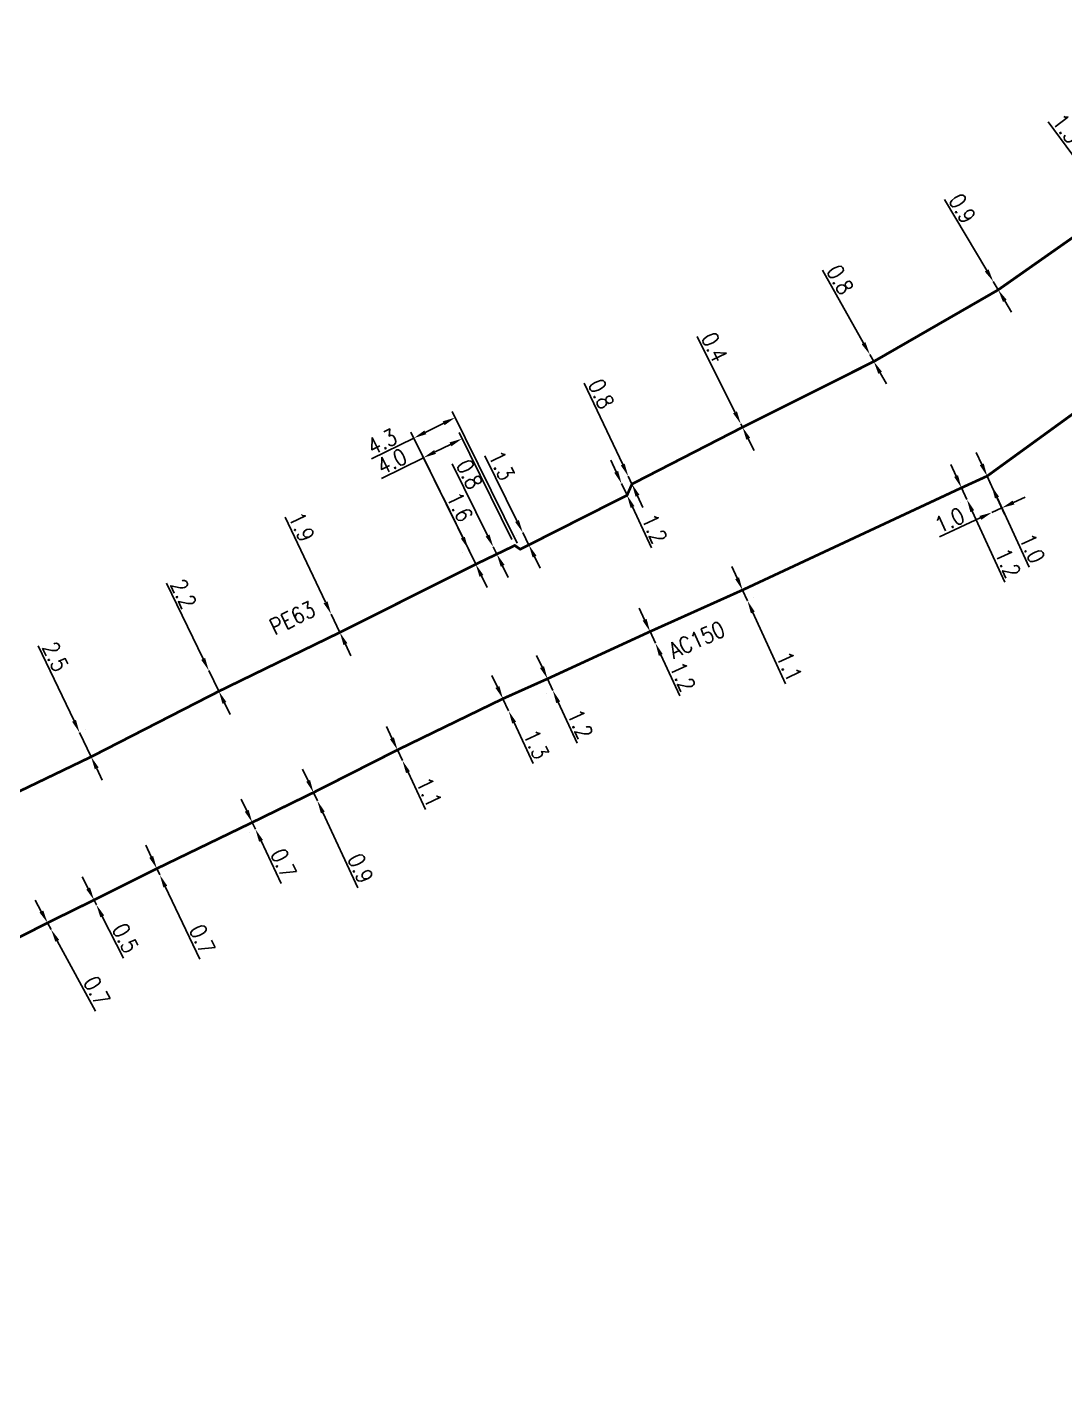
# Model space of a CAD drawing. Header units: millimetres. Extents: x 160996 to 162003, y 120996 to 122000.
# Drawn here: x 161538.6 to 161635.1, y 121454.3 to 121580.3 of the extents above; entities that cross this region are included whole.
import ezdxf

# ---------------------------------------------------------------- set-up
doc = ezdxf.new("R2010")
doc.units = ezdxf.units.MM
doc.header["$PDMODE"] = 34
doc.linetypes.add('L_100_AP', pattern=[14, 10, -1.5, 1, -1.5])
doc.linetypes.add('L_100_PE', pattern=[14, 10, -1.5, 1, -1.5])
doc.layers.get('Defpoints').update_dxf_attribs({"linetype": 'CONTINUOUS'})
doc.layers.add('L_140', color=3, linetype='CONTINUOUS')
doc.styles.get("Standard").update_dxf_attribs({"font": 'romans.shx', "width": 0.85})
doc.dimstyles.get("Standard").update_dxf_attribs({"dimtxt": 1.5, "dimasz": 1.2, "dimexe": 0.625, "dimexo": 0.625, "dimgap": 0.25, "dimtad": 1, "dimdec": 1, "dimzin": 0, "dimdsep": 46, "dimtxsty": 'Standard', "dimcen": -0.5, "dimadec": 0, "dimazin": 0, "dimtfac": 1, "dimtdec": 1, "dimtmove": 0, "dimatfit": 3, "dimfxl": 0, "dimtolj": 1, "dimtzin": 0, "dimarcsym": 0})

# ---------------------------------------------------------------- blocks, each defined once
blk = doc.blocks.new('*D910')
at = {"layer": 'Defpoints', "color": 0, "linetype": 'Continuous', "transparency": 16777216}
for p in [(161638.81, 121564.36), (161638.81, 121564.36), (161639.58, 121563.32)]:
    blk.add_point(p, dxfattribs=at)
at = {"layer": 'L_140', "color": 0, "linetype": 'Continuous', "lineweight": -2, "transparency": 16777216}
for p, q in [((161638.09, 121565.33), (161633.56, 121571.44)), ((161639.58, 121563.32), (161638.81, 121564.36)), ((161640.29, 121562.36), (161641.01, 121561.39))]:
    blk.add_line(p, q, dxfattribs=at)
at = {"layer": 'L_140', "color": 0, "linetype": 'Continuous', "transparency": 16777216}
for points in [[(161638.25, 121565.45), (161637.93, 121565.21), (161638.81, 121564.36)], [(161640.45, 121562.47), (161640.13, 121562.24), (161639.58, 121563.32)]]:
    blk.add_solid(points, dxfattribs=at)
at = {"layer": 'L_140', "color": 0, "linetype": 'Continuous', "transparency": 16777216, "insert": (161635.26, 121570.83), "char_height": 1.5, "attachment_point": 5, "rotation": 306.5491}
blk.add_mtext('\\A1;1.3', dxfattribs=at)
blk = doc.blocks.new('*D911')
at = {"layer": 'Defpoints', "color": 0, "linetype": 'Continuous', "transparency": 16777216}
for p in [(161628.46, 121556.61), (161628.46, 121556.61), (161628.92, 121555.84)]:
    blk.add_point(p, dxfattribs=at)
at = {"layer": 'L_140', "color": 0, "linetype": 'Continuous', "lineweight": -2, "transparency": 16777216}
for p, q in [((161627.85, 121557.65), (161623.93, 121564.23)), ((161628.92, 121555.84), (161628.46, 121556.61)), ((161629.53, 121554.81), (161630.15, 121553.78))]:
    blk.add_line(p, q, dxfattribs=at)
at = {"layer": 'L_140', "color": 0, "linetype": 'Continuous', "transparency": 16777216}
for points in [[(161628.02, 121557.75), (161627.67, 121557.54), (161628.46, 121556.61)], [(161629.71, 121554.91), (161629.36, 121554.71), (161628.92, 121555.84)]]:
    blk.add_solid(points, dxfattribs=at)
at = {"layer": 'L_140', "color": 0, "linetype": 'Continuous', "transparency": 16777216, "insert": (161625.58, 121563.4), "char_height": 1.5, "attachment_point": 5, "rotation": 300.7564}
blk.add_mtext('\\A1;0.9', dxfattribs=at)
blk = doc.blocks.new('*D912')
at = {"layer": 'Defpoints', "color": 0, "linetype": 'Continuous', "transparency": 16777216}
for p in [(161616.98, 121549.83), (161616.98, 121549.83), (161617.35, 121549.18)]:
    blk.add_point(p, dxfattribs=at)
at = {"layer": 'L_140', "color": 0, "linetype": 'Continuous', "lineweight": -2, "transparency": 16777216}
for p, q in [((161616.39, 121550.88), (161612.57, 121557.68)), ((161617.35, 121549.18), (161616.98, 121549.83)), ((161617.93, 121548.13), (161618.52, 121547.09))]:
    blk.add_line(p, q, dxfattribs=at)
at = {"layer": 'L_140', "color": 0, "linetype": 'Continuous', "transparency": 16777216}
for points in [[(161616.57, 121550.98), (161616.22, 121550.78), (161616.98, 121549.83)], [(161618.11, 121548.23), (161617.76, 121548.04), (161617.35, 121549.18)]]:
    blk.add_solid(points, dxfattribs=at)
at = {"layer": 'L_140', "color": 0, "linetype": 'Continuous', "transparency": 16777216, "insert": (161614.22, 121556.79), "char_height": 1.5, "attachment_point": 5, "rotation": 299.317}
blk.add_mtext('\\A1;0.8', dxfattribs=at)
blk = doc.blocks.new('*D913')
at = {"layer": 'Defpoints', "color": 0, "linetype": 'Continuous', "transparency": 16777216}
for p in [(161604.98, 121543.38), (161604.98, 121543.38), (161605.14, 121543.07)]:
    blk.add_point(p, dxfattribs=at)
at = {"layer": 'L_140', "color": 0, "linetype": 'Continuous', "lineweight": -2, "transparency": 16777216}
for p, q in [((161604.44, 121544.46), (161600.91, 121551.51)), ((161605.14, 121543.07), (161604.98, 121543.38)), ((161605.67, 121542), (161606.21, 121540.92))]:
    blk.add_line(p, q, dxfattribs=at)
at = {"layer": 'L_140', "color": 0, "linetype": 'Continuous', "transparency": 16777216}
for points in [[(161604.62, 121544.55), (161604.26, 121544.37), (161604.98, 121543.38)], [(161605.85, 121542.09), (161605.49, 121541.91), (161605.14, 121543.07)]]:
    blk.add_solid(points, dxfattribs=at)
at = {"layer": 'L_140', "color": 0, "linetype": 'Continuous', "transparency": 16777216, "insert": (161602.53, 121550.51), "char_height": 1.5, "attachment_point": 5, "rotation": 296.5949}
blk.add_mtext('\\A1;0.4', dxfattribs=at)
blk = doc.blocks.new('*D914')
at = {"layer": 'Defpoints', "color": 0, "linetype": 'Continuous', "transparency": 16777216}
for p in [(161594.51, 121538.52), (161594.51, 121538.52), (161594.86, 121537.79)]:
    blk.add_point(p, dxfattribs=at)
at = {"layer": 'L_140', "color": 0, "linetype": 'Continuous', "lineweight": -2, "transparency": 16777216}
for p, q in [((161594, 121539.6), (161590.42, 121547.17)), ((161594.86, 121537.79), (161594.51, 121538.52)), ((161595.37, 121536.71), (161595.88, 121535.62))]:
    blk.add_line(p, q, dxfattribs=at)
at = {"layer": 'L_140', "color": 0, "linetype": 'Continuous', "transparency": 16777216}
for points in [[(161594.18, 121539.69), (161593.82, 121539.52), (161594.51, 121538.52)], [(161595.55, 121536.79), (161595.19, 121536.62), (161594.86, 121537.79)]]:
    blk.add_solid(points, dxfattribs=at)
at = {"layer": 'L_140', "color": 0, "linetype": 'Continuous', "transparency": 16777216, "insert": (161592, 121546.17), "char_height": 1.5, "attachment_point": 5, "rotation": 295.331}
blk.add_mtext('\\A1;0.8', dxfattribs=at)
blk = doc.blocks.new('*D915')
at = {"layer": 'Defpoints', "color": 0, "linetype": 'Continuous', "transparency": 16777216}
for p in [(161593.89, 121537.83), (161593.89, 121537.83), (161594.4, 121536.75)]:
    blk.add_point(p, dxfattribs=at)
at = {"layer": 'L_140', "color": 0, "linetype": 'Continuous', "lineweight": -2, "transparency": 16777216}
for p, q in [((161593.39, 121538.92), (161592.88, 121540.01)), ((161593.89, 121537.83), (161594.4, 121536.75)), ((161594.91, 121535.66), (161596.68, 121531.86))]:
    blk.add_line(p, q, dxfattribs=at)
at = {"layer": 'L_140', "color": 0, "linetype": 'Continuous', "transparency": 16777216}
for points in [[(161593.57, 121539.01), (161593.21, 121538.84), (161593.89, 121537.83)], [(161595.09, 121535.74), (161594.73, 121535.57), (161594.4, 121536.75)]]:
    blk.add_solid(points, dxfattribs=at)
at = {"layer": 'L_140', "color": 0, "linetype": 'Continuous', "transparency": 16777216, "insert": (161596.95, 121533.64), "char_height": 1.5, "attachment_point": 5, "rotation": 294.9628}
blk.add_mtext('\\A1;1.2', dxfattribs=at)
blk = doc.blocks.new('*D916')
at = {"layer": 'Defpoints', "color": 0, "linetype": 'Continuous', "transparency": 16777216}
for p in [(161575.47, 121540.24), (161583.96, 121532.08), (161580.04, 121530.98)]:
    blk.add_point(p, dxfattribs=at)
at = {"layer": 'L_140', "color": 0, "linetype": 'Continuous', "lineweight": -2, "transparency": 16777216}
for p, q in [((161583.68, 121532.64), (161578.78, 121542.57)), ((161577.98, 121541.48), (161576.55, 121540.77)), ((161575.47, 121540.24), (161571.55, 121538.3)), ((161579.76, 121531.55), (161575.19, 121540.8))]:
    blk.add_line(p, q, dxfattribs=at)
at = {"layer": 'L_140', "color": 0, "linetype": 'Continuous', "transparency": 16777216}
for points in [[(161577.89, 121541.66), (161578.07, 121541.3), (161579.06, 121542.01)], [(161576.46, 121540.95), (161576.63, 121540.59), (161575.47, 121540.24)]]:
    blk.add_solid(points, dxfattribs=at)
at = {"layer": 'L_140', "color": 0, "linetype": 'Continuous', "transparency": 16777216, "insert": (161572.53, 121539.9), "char_height": 1.5, "attachment_point": 5, "rotation": 26.2866}
blk.add_mtext('\\A1;4.0', dxfattribs=at)
blk = doc.blocks.new('*D917')
at = {"layer": 'Defpoints', "color": 0, "linetype": 'Continuous', "transparency": 16777216}
for p in [(161581.96, 121531.94), (161581.96, 121531.94), (161583.96, 121532.08)]:
    blk.add_point(p, dxfattribs=at)
at = {"layer": 'L_140', "color": 0, "linetype": 'Continuous', "lineweight": -2, "transparency": 16777216}
for p, q in [((161581.43, 121533.01), (161578.14, 121539.68)), ((161583.4, 121531.81), (161581.74, 121530.99)), ((161582.3, 121531.26), (161581.96, 121531.94)), ((161582.83, 121530.19), (161583.36, 121529.11))]:
    blk.add_line(p, q, dxfattribs=at)
at = {"layer": 'L_140', "color": 0, "linetype": 'Continuous', "transparency": 16777216}
for points in [[(161581.61, 121533.1), (161581.25, 121532.92), (161581.96, 121531.94)], [(161583.01, 121530.28), (161582.65, 121530.1), (161582.3, 121531.26)]]:
    blk.add_solid(points, dxfattribs=at)
at = {"layer": 'L_140', "color": 0, "linetype": 'Continuous', "transparency": 16777216, "insert": (161579.74, 121538.7), "char_height": 1.5, "attachment_point": 5, "rotation": 296.2866}
blk.add_mtext('\\A1;0.8', dxfattribs=at)
blk = doc.blocks.new('*D918')
at = {"layer": 'Defpoints', "color": 0, "linetype": 'Continuous', "transparency": 16777216}
for p in [(161574.57, 121542.06), (161584.47, 121531.73), (161580.04, 121530.98)]:
    blk.add_point(p, dxfattribs=at)
at = {"layer": 'L_140', "color": 0, "linetype": 'Continuous', "lineweight": -2, "transparency": 16777216}
for p, q in [((161584.19, 121532.29), (161578.15, 121544.53)), ((161579.76, 121531.55), (161574.29, 121542.62)), ((161577.35, 121543.44), (161575.64, 121542.59)), ((161574.57, 121542.06), (161570.65, 121540.13))]:
    blk.add_line(p, q, dxfattribs=at)
at = {"layer": 'L_140', "color": 0, "linetype": 'Continuous', "transparency": 16777216}
for points in [[(161577.26, 121543.62), (161577.44, 121543.26), (161578.42, 121543.97)], [(161575.56, 121542.77), (161575.73, 121542.42), (161574.57, 121542.06)]]:
    blk.add_solid(points, dxfattribs=at)
at = {"layer": 'L_140', "color": 0, "linetype": 'Continuous', "transparency": 16777216, "insert": (161571.63, 121541.73), "char_height": 1.5, "attachment_point": 5, "rotation": 26.2866}
blk.add_mtext('\\A1;4.3', dxfattribs=at)
blk = doc.blocks.new('*D919')
at = {"layer": 'Defpoints', "color": 0, "linetype": 'Continuous', "transparency": 16777216}
for p in [(161584.7, 121533.29), (161584.7, 121533.29), (161584.47, 121531.73)]:
    blk.add_point(p, dxfattribs=at)
at = {"layer": 'L_140', "color": 0, "linetype": 'Continuous', "lineweight": -2, "transparency": 16777216}
for p, q in [((161584.16, 121534.36), (161581.17, 121540.42)), ((161584.14, 121533.01), (161584.14, 121533.01)), ((161585.27, 121532.12), (161584.7, 121533.29)), ((161585.03, 121532), (161585.83, 121532.4)), ((161585.8, 121531.05), (161586.33, 121529.97))]:
    blk.add_line(p, q, dxfattribs=at)
at = {"layer": 'L_140', "color": 0, "linetype": 'Continuous', "transparency": 16777216}
for points in [[(161584.34, 121534.45), (161583.99, 121534.27), (161584.7, 121533.29)], [(161585.98, 121531.13), (161585.62, 121530.96), (161585.27, 121532.12)]]:
    blk.add_solid(points, dxfattribs=at)
at = {"layer": 'L_140', "color": 0, "linetype": 'Continuous', "transparency": 16777216, "insert": (161582.73, 121539.52), "char_height": 1.5, "attachment_point": 5, "rotation": 296.2866}
blk.add_mtext('\\A1;1.3', dxfattribs=at)
blk = doc.blocks.new('*D920')
at = {"layer": 'Defpoints', "color": 0, "linetype": 'Continuous', "transparency": 16777216}
for p in [(161579.65, 121531.73), (161579.66, 121531.73), (161580.34, 121530.34)]:
    blk.add_point(p, dxfattribs=at)
at = {"layer": 'L_140', "color": 0, "linetype": 'Continuous', "lineweight": -2, "transparency": 16777216}
for p, q in [((161579.13, 121532.81), (161577.29, 121536.57)), ((161579.1, 121531.46), (161579.09, 121531.45)), ((161580.33, 121530.33), (161579.65, 121531.73)), ((161579.78, 121530.06), (161579.77, 121530.06)), ((161580.86, 121529.26), (161581.38, 121528.18))]:
    blk.add_line(p, q, dxfattribs=at)
at = {"layer": 'L_140', "color": 0, "linetype": 'Continuous', "transparency": 16777216}
for points in [[(161579.31, 121532.89), (161578.95, 121532.72), (161579.65, 121531.73)], [(161581.04, 121529.34), (161580.68, 121529.17), (161580.33, 121530.33)]]:
    blk.add_solid(points, dxfattribs=at)
at = {"layer": 'L_140', "color": 0, "linetype": 'Continuous', "transparency": 16777216, "insert": (161578.85, 121535.67), "char_height": 1.5, "attachment_point": 5, "rotation": 295.9628}
blk.add_mtext('\\A1;1.6', dxfattribs=at)
blk = doc.blocks.new('*D921')
at = {"layer": 'Defpoints', "color": 0, "linetype": 'Continuous', "transparency": 16777216}
for p in [(161566.88, 121525.71), (161566.88, 121525.71), (161567.69, 121524)]:
    blk.add_point(p, dxfattribs=at)
at = {"layer": 'L_140', "color": 0, "linetype": 'Continuous', "lineweight": -2, "transparency": 16777216}
for p, q in [((161566.37, 121526.8), (161562.61, 121534.71)), ((161567.69, 121524), (161566.88, 121525.71)), ((161568.21, 121522.91), (161568.72, 121521.83))]:
    blk.add_line(p, q, dxfattribs=at)
at = {"layer": 'L_140', "color": 0, "linetype": 'Continuous', "transparency": 16777216}
for points in [[(161566.55, 121526.88), (161566.18, 121526.71), (161566.88, 121525.71)], [(161568.39, 121523), (161568.03, 121522.83), (161567.69, 121524)]]:
    blk.add_solid(points, dxfattribs=at)
at = {"layer": 'L_140', "color": 0, "linetype": 'Continuous', "transparency": 16777216, "insert": (161564.14, 121533.81), "char_height": 1.5, "attachment_point": 5, "rotation": 295.3756}
blk.add_mtext('\\A1;1.9', dxfattribs=at)
blk = doc.blocks.new('*D922')
at = {"layer": 'Defpoints', "color": 0, "linetype": 'Continuous', "transparency": 16777216}
for p in [(161555.5, 121520.46), (161555.5, 121520.46), (161556.44, 121518.53)]:
    blk.add_point(p, dxfattribs=at)
at = {"layer": 'L_140', "color": 0, "linetype": 'Continuous', "lineweight": -2, "transparency": 16777216}
for p, q in [((161554.98, 121521.54), (161551.57, 121528.58)), ((161556.44, 121518.53), (161555.5, 121520.46)), ((161556.96, 121517.45), (161557.48, 121516.37))]:
    blk.add_line(p, q, dxfattribs=at)
at = {"layer": 'L_140', "color": 0, "linetype": 'Continuous', "transparency": 16777216}
for points in [[(161555.16, 121521.63), (161554.8, 121521.45), (161555.5, 121520.46)], [(161557.14, 121517.53), (161556.78, 121517.36), (161556.44, 121518.53)]]:
    blk.add_solid(points, dxfattribs=at)
at = {"layer": 'L_140', "color": 0, "linetype": 'Continuous', "transparency": 16777216, "insert": (161553.16, 121527.58), "char_height": 1.5, "attachment_point": 5, "rotation": 295.8337}
blk.add_mtext('\\A1;2.2', dxfattribs=at)
blk = doc.blocks.new('*D923')
at = {"layer": 'Defpoints', "color": 0, "linetype": 'Continuous', "transparency": 16777216}
for p in [(161543.48, 121514.7), (161543.48, 121514.7), (161544.56, 121512.44)]:
    blk.add_point(p, dxfattribs=at)
at = {"layer": 'L_140', "color": 0, "linetype": 'Continuous', "lineweight": -2, "transparency": 16777216}
for p, q in [((161542.97, 121515.78), (161539.65, 121522.74)), ((161544.05, 121514.97), (161544.05, 121514.97)), ((161544.56, 121512.44), (161543.48, 121514.7)), ((161545.12, 121512.71), (161545.12, 121512.71)), ((161545.08, 121511.36), (161545.59, 121510.28))]:
    blk.add_line(p, q, dxfattribs=at)
at = {"layer": 'L_140', "color": 0, "linetype": 'Continuous', "transparency": 16777216}
for points in [[(161543.15, 121515.87), (161542.79, 121515.7), (161543.48, 121514.7)], [(161545.26, 121511.45), (161544.9, 121511.28), (161544.56, 121512.44)]]:
    blk.add_solid(points, dxfattribs=at)
at = {"layer": 'L_140', "color": 0, "linetype": 'Continuous', "transparency": 16777216, "insert": (161541.24, 121521.74), "char_height": 1.5, "attachment_point": 5, "rotation": 295.4951}
blk.add_mtext('\\A1;2.5', dxfattribs=at)
blk = doc.blocks.new('*D942')
at = {"layer": 'Defpoints', "color": 0, "linetype": 'Continuous', "transparency": 16777216}
for p in [(161627.89, 121538.53), (161628.34, 121535.15), (161628.34, 121535.15)]:
    blk.add_point(p, dxfattribs=at)
at = {"layer": 'L_140', "color": 0, "linetype": 'Continuous', "lineweight": -2, "transparency": 16777216}
for p, q in [((161628.15, 121537.96), (161629.51, 121535)), ((161630.34, 121536.07), (161631.43, 121536.57)), ((161629.25, 121535.57), (161628.34, 121535.15)), ((161627.25, 121534.65), (161623.45, 121532.89))]:
    blk.add_line(p, q, dxfattribs=at)
at = {"layer": 'L_140', "color": 0, "linetype": 'Continuous', "transparency": 16777216}
for points in [[(161630.26, 121536.25), (161630.42, 121535.89), (161629.25, 121535.57)], [(161627.17, 121534.83), (161627.34, 121534.46), (161628.34, 121535.15)]]:
    blk.add_solid(points, dxfattribs=at)
at = {"layer": 'L_140', "color": 0, "linetype": 'Continuous', "transparency": 16777216, "insert": (161624.39, 121534.43), "char_height": 1.5, "attachment_point": 5, "rotation": 24.7298}
blk.add_mtext('\\A1;1.0', dxfattribs=at)
blk = doc.blocks.new('*D943')
at = {"layer": 'Defpoints', "color": 0, "linetype": 'Continuous', "transparency": 16777216}
for p in [(161627.89, 121538.53), (161628.3, 121537.62), (161628.3, 121537.62)]:
    blk.add_point(p, dxfattribs=at)
at = {"layer": 'L_140', "color": 0, "linetype": 'Continuous', "lineweight": -2, "transparency": 16777216}
for p, q in [((161627.38, 121539.62), (161626.88, 121540.71)), ((161627.89, 121538.53), (161628.3, 121537.62)), ((161628.81, 121536.53), (161631.79, 121530.05))]:
    blk.add_line(p, q, dxfattribs=at)
at = {"layer": 'L_140', "color": 0, "linetype": 'Continuous', "transparency": 16777216}
for points in [[(161627.57, 121539.7), (161627.2, 121539.54), (161627.89, 121538.53)], [(161628.99, 121536.62), (161628.62, 121536.45), (161628.3, 121537.62)]]:
    blk.add_solid(points, dxfattribs=at)
at = {"layer": 'L_140', "color": 0, "linetype": 'Continuous', "transparency": 16777216, "insert": (161632.08, 121531.82), "char_height": 1.5, "attachment_point": 5, "rotation": 294.7298}
blk.add_mtext('\\A1;1.0', dxfattribs=at)
blk = doc.blocks.new('*D944')
at = {"layer": 'Defpoints', "color": 0, "linetype": 'Continuous', "transparency": 16777216}
for p in [(161625.5, 121537.44), (161626.01, 121536.35), (161626.01, 121536.35)]:
    blk.add_point(p, dxfattribs=at)
at = {"layer": 'L_140', "color": 0, "linetype": 'Continuous', "lineweight": -2, "transparency": 16777216}
for p, q in [((161625, 121538.53), (161624.5, 121539.62)), ((161625.5, 121537.44), (161626.01, 121536.35)), ((161624.94, 121537.18), (161624.94, 121537.18)), ((161625.44, 121536.09), (161625.44, 121536.09)), ((161626.51, 121535.26), (161629.54, 121528.68))]:
    blk.add_line(p, q, dxfattribs=at)
at = {"layer": 'L_140', "color": 0, "linetype": 'Continuous', "transparency": 16777216}
for points in [[(161625.18, 121538.62), (161624.82, 121538.45), (161625.5, 121537.44)], [(161626.69, 121535.35), (161626.33, 121535.18), (161626.01, 121536.35)]]:
    blk.add_solid(points, dxfattribs=at)
at = {"layer": 'L_140', "color": 0, "linetype": 'Continuous', "transparency": 16777216, "insert": (161629.82, 121530.45), "char_height": 1.5, "attachment_point": 5, "rotation": 294.7298}
blk.add_mtext('\\A1;1.2', dxfattribs=at)
blk = doc.blocks.new('*D945')
at = {"layer": 'Defpoints', "color": 0, "linetype": 'Continuous', "transparency": 16777216}
for p in [(161605.14, 121527.94), (161605.6, 121526.94), (161605.6, 121526.94)]:
    blk.add_point(p, dxfattribs=at)
at = {"layer": 'L_140', "color": 0, "linetype": 'Continuous', "lineweight": -2, "transparency": 16777216}
for p, q in [((161604.64, 121529.03), (161604.14, 121530.12)), ((161605.14, 121527.94), (161605.6, 121526.94)), ((161605.71, 121528.2), (161605.71, 121528.2)), ((161606.17, 121527.2), (161606.17, 121527.2)), ((161606.1, 121525.85), (161609.14, 121519.23))]:
    blk.add_line(p, q, dxfattribs=at)
at = {"layer": 'L_140', "color": 0, "linetype": 'Continuous', "transparency": 16777216}
for points in [[(161604.82, 121529.12), (161604.46, 121528.95), (161605.14, 121527.94)], [(161606.28, 121525.93), (161605.92, 121525.77), (161605.6, 121526.94)]]:
    blk.add_solid(points, dxfattribs=at)
at = {"layer": 'L_140', "color": 0, "linetype": 'Continuous', "transparency": 16777216, "insert": (161609.5, 121520.84), "char_height": 1.5, "attachment_point": 5, "rotation": 294.6854}
blk.add_mtext('\\A1;1.1', dxfattribs=at)
blk = doc.blocks.new('*D946')
at = {"layer": 'Defpoints', "color": 0, "linetype": 'Continuous', "transparency": 16777216}
for p in [(161596.54, 121524.08), (161597.04, 121523), (161597.04, 121523)]:
    blk.add_point(p, dxfattribs=at)
at = {"layer": 'L_140', "color": 0, "linetype": 'Continuous', "lineweight": -2, "transparency": 16777216}
for p, q in [((161596.03, 121525.17), (161595.53, 121526.26)), ((161596.54, 121524.08), (161597.04, 121523)), ((161597.54, 121521.91), (161599.3, 121518.1))]:
    blk.add_line(p, q, dxfattribs=at)
at = {"layer": 'L_140', "color": 0, "linetype": 'Continuous', "transparency": 16777216}
for points in [[(161596.22, 121525.26), (161595.85, 121525.09), (161596.54, 121524.08)], [(161597.72, 121521.99), (161597.36, 121521.82), (161597.04, 121523)]]:
    blk.add_solid(points, dxfattribs=at)
at = {"layer": 'L_140', "color": 0, "linetype": 'Continuous', "transparency": 16777216, "insert": (161599.58, 121519.88), "char_height": 1.5, "attachment_point": 5, "rotation": 294.7567}
blk.add_mtext('\\A1;1.2', dxfattribs=at)
blk = doc.blocks.new('*D947')
at = {"layer": 'Defpoints', "color": 0, "linetype": 'Continuous', "transparency": 16777216}
for p in [(161587, 121519.69), (161587.5, 121518.6), (161587.5, 121518.6)]:
    blk.add_point(p, dxfattribs=at)
at = {"layer": 'L_140', "color": 0, "linetype": 'Continuous', "lineweight": -2, "transparency": 16777216}
for p, q in [((161586.5, 121520.78), (161585.99, 121521.87)), ((161586.43, 121519.43), (161586.43, 121519.43)), ((161587, 121519.69), (161587.5, 121518.6)), ((161586.93, 121518.34), (161586.93, 121518.34)), ((161588, 121517.51), (161589.75, 121513.7))]:
    blk.add_line(p, q, dxfattribs=at)
at = {"layer": 'L_140', "color": 0, "linetype": 'Continuous', "transparency": 16777216}
for points in [[(161586.68, 121520.86), (161586.31, 121520.69), (161587, 121519.69)], [(161588.18, 121517.59), (161587.82, 121517.42), (161587.5, 121518.6)]]:
    blk.add_solid(points, dxfattribs=at)
at = {"layer": 'L_140', "color": 0, "linetype": 'Continuous', "transparency": 16777216, "insert": (161590.04, 121515.48), "char_height": 1.5, "attachment_point": 5, "rotation": 294.7192}
blk.add_mtext('\\A1;1.2', dxfattribs=at)
blk = doc.blocks.new('*D948')
at = {"layer": 'Defpoints', "color": 0, "linetype": 'Continuous', "transparency": 16777216}
for p in [(161582.86, 121517.84), (161583.39, 121516.7), (161583.39, 121516.7)]:
    blk.add_point(p, dxfattribs=at)
at = {"layer": 'L_140', "color": 0, "linetype": 'Continuous', "lineweight": -2, "transparency": 16777216}
for p, q in [((161582.35, 121518.92), (161581.84, 121520.01)), ((161582.86, 121517.84), (161583.39, 121516.7)), ((161583.9, 121515.62), (161585.68, 121511.83))]:
    blk.add_line(p, q, dxfattribs=at)
at = {"layer": 'L_140', "color": 0, "linetype": 'Continuous', "transparency": 16777216}
for points in [[(161582.53, 121519.01), (161582.16, 121518.84), (161582.86, 121517.84)], [(161584.08, 121515.7), (161583.72, 121515.53), (161583.39, 121516.7)]]:
    blk.add_solid(points, dxfattribs=at)
at = {"layer": 'L_140', "color": 0, "linetype": 'Continuous', "transparency": 16777216, "insert": (161585.95, 121513.6), "char_height": 1.5, "attachment_point": 5, "rotation": 295.1522}
blk.add_mtext('\\A1;1.3', dxfattribs=at)
blk = doc.blocks.new('*D949')
at = {"layer": 'Defpoints', "color": 0, "linetype": 'Continuous', "transparency": 16777216}
for p in [(161573.05, 121513.08), (161573.51, 121512.09), (161573.51, 121512.09)]:
    blk.add_point(p, dxfattribs=at)
at = {"layer": 'L_140', "color": 0, "linetype": 'Continuous', "lineweight": -2, "transparency": 16777216}
for p, q in [((161572.53, 121514.17), (161572.02, 121515.25)), ((161573.05, 121513.08), (161573.51, 121512.09)), ((161574.03, 121511), (161575.66, 121507.54))]:
    blk.add_line(p, q, dxfattribs=at)
at = {"layer": 'L_140', "color": 0, "linetype": 'Continuous', "transparency": 16777216}
for points in [[(161572.72, 121514.25), (161572.35, 121514.08), (161573.05, 121513.08)], [(161574.21, 121511.09), (161573.85, 121510.92), (161573.51, 121512.09)]]:
    blk.add_solid(points, dxfattribs=at)
at = {"layer": 'L_140', "color": 0, "linetype": 'Continuous', "transparency": 16777216, "insert": (161576, 121509.16), "char_height": 1.5, "attachment_point": 5, "rotation": 295.2149}
blk.add_mtext('\\A1;1.1', dxfattribs=at)
blk = doc.blocks.new('*D950')
at = {"layer": 'Defpoints', "color": 0, "linetype": 'Continuous', "transparency": 16777216}
for p in [(161565.24, 121509.12), (161565.6, 121508.35), (161565.6, 121508.35)]:
    blk.add_point(p, dxfattribs=at)
at = {"layer": 'L_140', "color": 0, "linetype": 'Continuous', "lineweight": -2, "transparency": 16777216}
for p, q in [((161564.74, 121510.21), (161564.23, 121511.3)), ((161565.24, 121509.12), (161565.6, 121508.35)), ((161565.81, 121509.39), (161565.81, 121509.39)), ((161566.11, 121507.26), (161569.37, 121500.25))]:
    blk.add_line(p, q, dxfattribs=at)
at = {"layer": 'L_140', "color": 0, "linetype": 'Continuous', "transparency": 16777216}
for points in [[(161564.92, 121510.29), (161564.56, 121510.13), (161565.24, 121509.12)], [(161566.29, 121507.35), (161565.93, 121507.18), (161565.6, 121508.35)]]:
    blk.add_solid(points, dxfattribs=at)
at = {"layer": 'L_140', "color": 0, "linetype": 'Continuous', "transparency": 16777216, "insert": (161569.62, 121502.08), "char_height": 1.5, "attachment_point": 5, "rotation": 294.9399}
blk.add_mtext('\\A1;0.9', dxfattribs=at)
blk = doc.blocks.new('*D951')
at = {"layer": 'Defpoints', "color": 0, "linetype": 'Continuous', "transparency": 16777216}
for p in [(161559.54, 121506.34), (161559.84, 121505.71), (161559.84, 121505.71)]:
    blk.add_point(p, dxfattribs=at)
at = {"layer": 'L_140', "color": 0, "linetype": 'Continuous', "lineweight": -2, "transparency": 16777216}
for p, q in [((161559.03, 121507.42), (161558.51, 121508.51)), ((161558.98, 121506.07), (161558.98, 121506.07)), ((161559.54, 121506.34), (161559.84, 121505.71)), ((161559.28, 121505.44), (161559.28, 121505.44)), ((161560.36, 121504.62), (161562.23, 121500.67))]:
    blk.add_line(p, q, dxfattribs=at)
at = {"layer": 'L_140', "color": 0, "linetype": 'Continuous', "transparency": 16777216}
for points in [[(161559.21, 121507.51), (161558.85, 121507.34), (161559.54, 121506.34)], [(161560.54, 121504.71), (161560.18, 121504.54), (161559.84, 121505.71)]]:
    blk.add_solid(points, dxfattribs=at)
at = {"layer": 'L_140', "color": 0, "linetype": 'Continuous', "transparency": 16777216, "insert": (161562.46, 121502.54), "char_height": 1.5, "attachment_point": 5, "rotation": 295.4168}
blk.add_mtext('\\A1;0.7', dxfattribs=at)
blk = doc.blocks.new('*D952')
at = {"layer": 'Defpoints', "color": 0, "linetype": 'Continuous', "transparency": 16777216}
for p in [(161550.67, 121502.05), (161550.95, 121501.46), (161550.95, 121501.46)]:
    blk.add_point(p, dxfattribs=at)
at = {"layer": 'L_140', "color": 0, "linetype": 'Continuous', "lineweight": -2, "transparency": 16777216}
for p, q in [((161550.15, 121503.13), (161549.64, 121504.22)), ((161550.67, 121502.05), (161550.95, 121501.46)), ((161551.46, 121500.38), (161554.68, 121493.62))]:
    blk.add_line(p, q, dxfattribs=at)
at = {"layer": 'L_140', "color": 0, "linetype": 'Continuous', "transparency": 16777216}
for points in [[(161550.33, 121503.22), (161549.97, 121503.05), (161550.67, 121502.05)], [(161551.64, 121500.46), (161551.28, 121500.29), (161550.95, 121501.46)]]:
    blk.add_solid(points, dxfattribs=at)
at = {"layer": 'L_140', "color": 0, "linetype": 'Continuous', "transparency": 16777216, "insert": (161554.9, 121495.48), "char_height": 1.5, "attachment_point": 5, "rotation": 295.4432}
blk.add_mtext('\\A1;0.7', dxfattribs=at)
blk = doc.blocks.new('*D953')
at = {"layer": 'Defpoints', "color": 0, "linetype": 'Continuous', "transparency": 16777216}
for p in [(161544.83, 121499.13), (161545.05, 121498.68), (161545.05, 121498.68)]:
    blk.add_point(p, dxfattribs=at)
at = {"layer": 'L_140', "color": 0, "linetype": 'Continuous', "lineweight": -2, "transparency": 16777216}
for p, q in [((161544.29, 121500.2), (161543.74, 121501.27)), ((161544.83, 121499.13), (161545.05, 121498.68)), ((161545.6, 121497.61), (161547.57, 121493.71))]:
    blk.add_line(p, q, dxfattribs=at)
at = {"layer": 'L_140', "color": 0, "linetype": 'Continuous', "transparency": 16777216}
for points in [[(161544.46, 121500.29), (161544.11, 121500.11), (161544.83, 121499.13)], [(161545.78, 121497.7), (161545.42, 121497.52), (161545.05, 121498.68)]]:
    blk.add_solid(points, dxfattribs=at)
at = {"layer": 'L_140', "color": 0, "linetype": 'Continuous', "transparency": 16777216, "insert": (161547.75, 121495.58), "char_height": 1.5, "attachment_point": 5, "rotation": 296.8812}
blk.add_mtext('\\A1;0.5', dxfattribs=at)
blk = doc.blocks.new('*D954')
at = {"layer": 'Defpoints', "color": 0, "linetype": 'Continuous', "transparency": 16777216}
for p in [(161540.51, 121497.01), (161540.84, 121496.39), (161540.84, 121496.39)]:
    blk.add_point(p, dxfattribs=at)
at = {"layer": 'L_140', "color": 0, "linetype": 'Continuous', "lineweight": -2, "transparency": 16777216}
for p, q in [((161539.93, 121498.06), (161539.36, 121499.12)), ((161540.51, 121497.01), (161540.84, 121496.39)), ((161541.41, 121495.34), (161544.97, 121488.81))]:
    blk.add_line(p, q, dxfattribs=at)
at = {"layer": 'L_140', "color": 0, "linetype": 'Continuous', "transparency": 16777216}
for points in [[(161540.11, 121498.16), (161539.76, 121497.97), (161540.51, 121497.01)], [(161541.59, 121495.43), (161541.24, 121495.24), (161540.84, 121496.39)]]:
    blk.add_solid(points, dxfattribs=at)
at = {"layer": 'L_140', "color": 0, "linetype": 'Continuous', "transparency": 16777216, "insert": (161545.09, 121490.68), "char_height": 1.5, "attachment_point": 5, "rotation": 298.5759}
blk.add_mtext('\\A1;0.7', dxfattribs=at)

msp = doc.modelspace()

# ---------------------------------------------------------------- linework, layer by layer
at = {"layer": 'L_140', "linetype": 'L_100_AP', "const_width": 0.25, "flags": 128}
msp.add_lwpolyline([(161500.17, 121488.59), (161505.24, 121480.72), (161506.6, 121478.61), (161506.6, 121478.61), (161507.08, 121478.88), (161513.04, 121482.16), (161528.61, 121490.73), (161532.56, 121492.95), (161540.51, 121497.01), (161544.83, 121499.13), (161550.67, 121502.05), (161559.54, 121506.34), (161565.24, 121509.12), (161573.05, 121513.08), (161582.86, 121517.84), (161587, 121519.69), (161596.54, 121524.08), (161605.14, 121527.94), (161625.5, 121537.44), (161627.89, 121538.53), (161640.55, 121547.71), (161656.2, 121559.32), (161656.2, 121559.32), (161670.29, 121570.48), (161670.29, 121570.48), (161670.29, 121570.48), (161672.05, 121572.06), (161674.75, 121574.28), (161682.82, 121580.87), (161684.14, 121583.08), (161685.29, 121584), (161685.29, 121584)], dxfattribs=at)
at = {"layer": 'L_140', "linetype": 'L_100_PE', "const_width": 0.25, "flags": 128}
msp.add_lwpolyline([(161664.84, 121583.01), (161658.41, 121578.13), (161658.41, 121578.13), (161649.35, 121571.11), (161639.58, 121563.32), (161628.92, 121555.84), (161617.35, 121549.18), (161605.14, 121543.07), (161594.86, 121537.79), (161594.4, 121536.75), (161584.47, 121531.73), (161583.96, 121532.08), (161580.34, 121530.34), (161567.69, 121524), (161556.44, 121518.53), (161544.56, 121512.44), (161536.82, 121508.72), (161529.99, 121505.39), (161526.3, 121503.46), (161517.39, 121499.08), (161510.34, 121495.65), (161505.84, 121493.65), (161501.24, 121489.9), (161499.99, 121488.88), (161497.65, 121486.98), (161491.22, 121481.47), (161487.05, 121477.86), (161487.93, 121476.8), (161485.26, 121473.91), (161481.89, 121470.29), (161473.48, 121462.45), (161470.53, 121459.71), (161469.26, 121458.4), (161468.47, 121459.18), (161467.06, 121457.76), (161458.99, 121449.77), (161458.99, 121449.77), (161455.79, 121446.31), (161449.04, 121441.33), (161443.23, 121437.49)], dxfattribs=at)

# ---------------------------------------------------------------- texts
at = {"layer": 'L_140', "linetype": 'Continuous', "width": 0.85}
for s, rotation, p in [('PE63', 25.9279, (161561.65, 121523.72)), ('AC150', 24.1489, (161598.73, 121521.53))]:
    msp.add_text(s, height=1.5, rotation=rotation, dxfattribs=at).set_placement(p)

# ---------------------------------------------------------------- dimensions: what is measured, and where the dimension line sits
at = {"layer": 'L_140', "linetype": 'Continuous'}
for base, p1, p2, angle, picture, middle in [((161638.81, 121564.36), (161639.58, 121563.32), (161638.81, 121564.36), 306.5491, '*D910', (161634.45, 121570.23)), ((161628.46, 121556.61), (161628.92, 121555.84), (161628.46, 121556.61), 300.7564, '*D911', (161624.72, 121562.89)), ((161616.9791, 121549.8348), (161617.346331, 121549.180857), (161616.9791, 121549.8348), 299.316986, '*D912', (161613.349452, 121556.298267)), ((161604.98, 121543.38), (161605.14, 121543.07), (161604.98, 121543.38), 296.5949, '*D913', (161601.64, 121550.06)), ((161594.51, 121538.52), (161594.86, 121537.79), (161594.51, 121538.52), 295.331, '*D914', (161591.09, 121545.74)), ((161574.57, 121542.06), (161584.47, 121531.73), (161580.04, 121530.98), 26.2866, '*D918', (161572.07, 121540.83)), ((161575.47, 121540.24), (161583.96, 121532.08), (161580.04, 121530.98), 26.2866, '*D916', (161572.97, 121539.01)), ((161584.7, 121533.29), (161584.47, 121531.73), (161584.7, 121533.29), 296.2866, '*D919', (161581.84, 121539.08)), ((161581.96, 121531.94), (161583.96, 121532.08), (161581.96, 121531.94), 296.2866, '*D917', (161578.84, 121538.26)), ((161593.89, 121537.83), (161594.4, 121536.75), (161593.89, 121537.83), 294.9628, '*D915', (161596.04, 121533.22)), ((161628.3, 121537.62), (161627.89, 121538.53), (161628.3, 121537.62), 114.7298, '*D943', (161631.17, 121531.4)), ((161626.01, 121536.35), (161625.5, 121537.44), (161626.01, 121536.35), 114.7298, '*D944', (161628.92, 121530.04)), ((161628.34, 121535.15), (161627.89, 121538.53), (161628.34, 121535.15), 24.7298, '*D942', (161624.81, 121533.52)), ((161579.65, 121531.73), (161580.34, 121530.34), (161579.66, 121531.73), 295.9628, '*D920', (161577.95, 121535.23)), ((161566.88, 121525.71), (161567.69, 121524), (161566.88, 121525.71), 295.3756, '*D921', (161563.24, 121533.38)), ((161605.6, 121526.94), (161605.14, 121527.94), (161605.6, 121526.94), 114.6854, '*D945', (161608.6, 121520.42)), ((161555.5, 121520.46), (161556.44, 121518.53), (161555.5, 121520.46), 295.8337, '*D922', (161552.26, 121527.15)), ((161597.04, 121523), (161596.54, 121524.08), (161597.04, 121523), 114.7567, '*D946', (161598.67, 121519.46)), ((161543.48, 121514.7), (161544.56, 121512.44), (161543.48, 121514.7), 295.4951, '*D923', (161540.33, 121521.31)), ((161573.51, 121512.09), (161573.05, 121513.08), (161573.51, 121512.09), 115.2149, '*D949', (161575.1, 121508.73)), ((161565.6025, 121508.3508), (161565.2441, 121509.1215), (161565.6025, 121508.3508), 114.9399, '*D950', (161568.7126, 121501.6629)), ((161559.84, 121505.71), (161559.54, 121506.34), (161559.84, 121505.71), 115.4168, '*D951', (161561.55, 121502.11)), ((161550.9471, 121501.4613), (161550.6678, 121502.0483), (161550.9471, 121501.4613), 115.4432, '*D952', (161553.9976, 121495.0494)), ((161545.05, 121498.68), (161544.83, 121499.13), (161545.05, 121498.68), 116.8812, '*D953', (161546.86, 121495.13)), ((161540.84, 121496.39), (161540.51, 121497.01), (161540.84, 121496.39), 118.5759, '*D954', (161544.21, 121490.2))]:
    dim = msp.add_linear_dim(base=base, p1=p1, p2=p2, angle=angle, dimstyle='Standard', dxfattribs=at)
    dim.commit()
    dim.dimension.update_dxf_attribs({"geometry": picture, "text_midpoint": middle, "dimtype": 160})
for base, p1, p2, angle, picture, middle in [((161587.5, 121518.6), (161587, 121519.69), (161587.5, 121518.6), 114.7192, '*D947', (161589.13, 121515.06)), ((161583.3867, 121516.7046), (161582.8554, 121517.8361), (161583.3867, 121516.7046), 115.1522, '*D948', (161585.042, 121513.1792))]:
    dim = msp.add_linear_dim(base=base, p1=p1, p2=p2, angle=angle, dimstyle='Standard', override={"dimscale": 1, "dimlfac": 1, "dimlunit": 2}, dxfattribs=at)
    dim.commit()
    dim.dimension.update_dxf_attribs({"geometry": picture, "text_midpoint": middle, "dimtype": 160})

doc.saveas('drawing.dxf')
